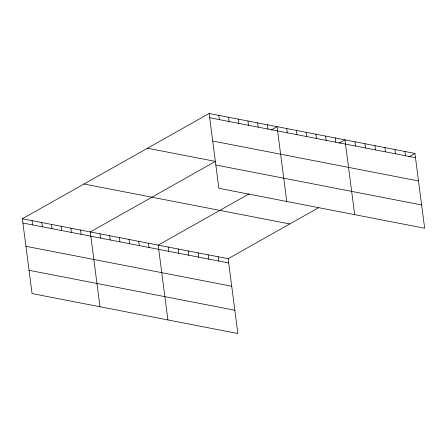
<?xml version="1.0" encoding="UTF-8"?>
<svg xmlns="http://www.w3.org/2000/svg" width="447" height="447" viewBox="0 0 447 447"><rect width="100%" height="100%" fill="white"/><g stroke="black" fill="none" stroke-linecap="round" stroke-linejoin="round"><path stroke-width="0.67" d="M318.705 207.659L228.154 258.701L237.871 333.518L32.067 293.578L22.35 218.762L209.129 113.482L414.933 153.422L424.65 228.238L218.846 188.299L209.129 113.482M271.117 130.004L277.045 126.663L286.762 201.48M249.303 193.758L158.182 245.124L167.899 319.94M339.033 143.18L344.961 139.844L354.678 214.661M409.005 156.763L414.933 153.422M209.682 117.74L415.486 157.679M212.711 141.023L418.509 180.962M147.493 148.225L215.409 161.406L90.266 231.943L99.983 306.759M215.823 165.01L421.627 204.955M83.986 184.019L289.79 223.958M22.35 218.762L228.154 258.701M22.903 223.019L228.708 262.959M25.926 246.303L231.73 286.242M29.044 270.295L234.843 310.235M404.937 151.483L405.49 155.735M394.941 149.544L395.494 153.796M384.945 147.599L385.498 151.857M374.949 145.661L375.502 149.918M364.953 143.722L365.506 147.979M354.957 141.783L355.51 146.035M335.256 137.961L335.809 142.213M325.556 136.078L326.109 140.33M315.856 134.195L316.409 138.447M306.15 132.312L306.703 136.564M296.45 130.429L297.004 134.681M286.745 128.546L287.298 132.798M267.345 124.78L267.898 129.032M257.64 122.897L258.193 127.149M247.94 121.014L248.493 125.266M238.24 119.131L238.787 123.383M228.534 117.248L229.087 121.506M218.834 115.365L219.388 119.623M218.158 256.762L218.712 261.02M208.162 254.824L208.715 259.081M198.166 252.885L198.719 257.137M188.17 250.94L188.718 255.198M178.174 249.001L178.722 253.259M168.178 247.062L168.726 251.32M148.477 243.241L149.03 247.498M138.777 241.358L139.33 245.615M129.071 239.475L129.624 243.732M119.371 237.592L119.925 241.849M109.671 235.709L110.219 239.966M99.966 233.826L100.519 238.083M80.561 230.06L81.114 234.317M70.861 228.177L71.414 232.434M61.161 226.294L61.714 230.551M51.455 224.411L52.008 228.668M41.755 222.528L42.309 226.785M32.05 220.645L32.603 224.902"/></g></svg>
